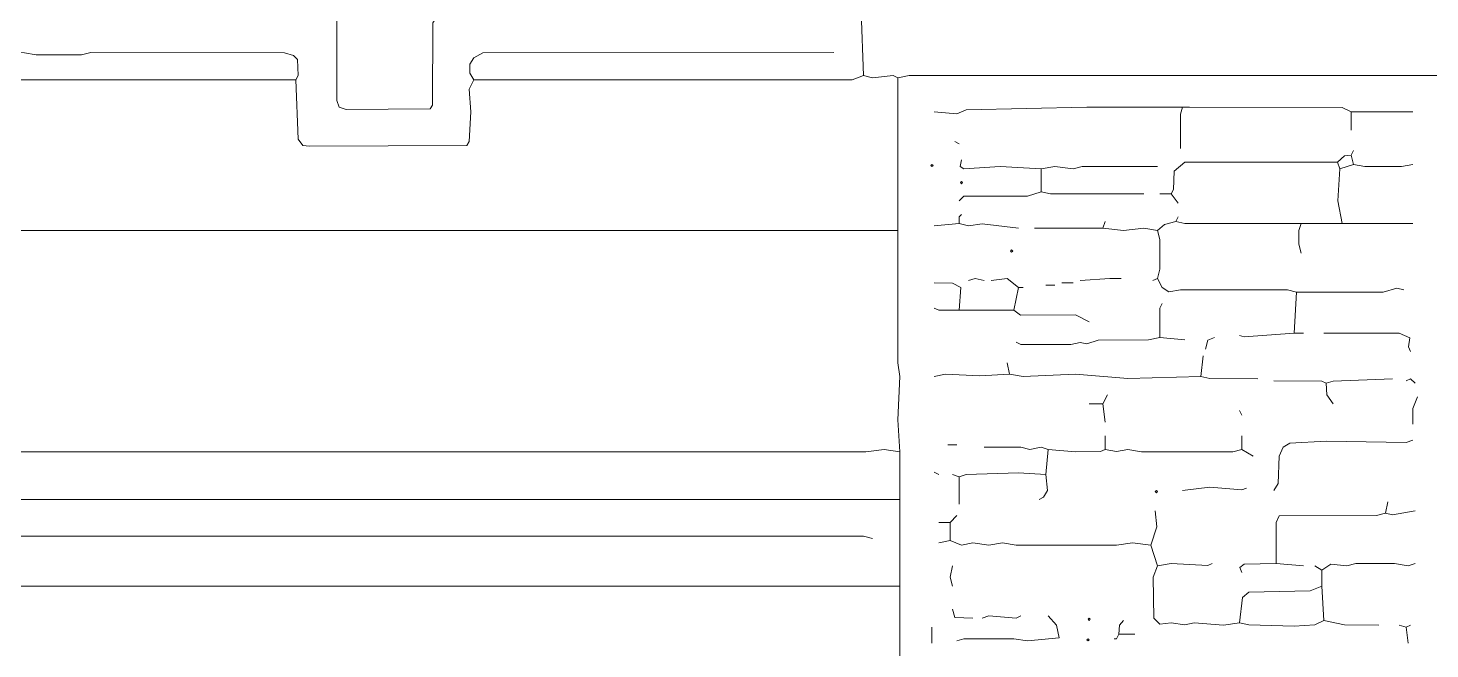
# Model space of a CAD drawing. Header units: millimetres. Extents: x 11 to 20000, y -4 to 8232.
# Drawn here: x 8098 to 10417, y 5503 to 6530 of the extents above; entities that cross this region are included whole.
import ezdxf

# ---------------------------------------------------------------- set-up
doc = ezdxf.new("R2010")
doc.units = ezdxf.units.MM
doc.layers.add('ARCHITECTURE', color=7, linetype='Continuous', lineweight=13, true_color=0x000000)
doc.layers.add('MASONRY_AND_ARCH', color=7, linetype='Continuous', lineweight=13, true_color=0x000000)

msp = doc.modelspace()

# ---------------------------------------------------------------- linework, layer by layer
at = {"layer": 'ARCHITECTURE', "color": 7, "lineweight": 13, "true_color": 0x000000}
for points in [[(8951.7345, 6561.08597), (8940.42138, 6557.32206), (8789.59276, 6557.16719), (8774.51561, 6549.62545), (8767.12296, 6538.46154), (8766.81369, 6402.72149), (8763.04321, 6396.37771), (8623.6793, 6395.18009), (8612.5224, 6399.09876), (8608.60419, 6410.25633), (8608.44887, 6542.23201), (8603.77036, 6553.38982), (8597.27885, 6557.16063), (7982.65554, 6557.3155)], [(9479.63801, 6451.73462), (9475.86821, 6557.3155)], [(8024.13179, 6489.44186), (8092.00509, 6489.29367), (8110.85973, 6485.67127), (8186.27545, 6485.81946), (8201.35747, 6489.43529), (8521.86934, 6489.29367), (8536.94661, 6484.47342), (8543.29038, 6478.12308), (8544.34672, 6451.74118), (8540.72398, 6444.19299)], [(9430.61934, 6489.44186), (8849.92364, 6489.2871), (8834.99005, 6480.85068), (8828.35633, 6470.58824), (8828.35633, 6455.50554), (8834.84163, 6444.19299)], [(9479.63801, 6451.73462), (9460.78337, 6444.19955), (8834.84163, 6444.19299)], [(9479.63801, 6451.73462), (9494.72002, 6447.97036), (9528.65181, 6451.58654), (9536.1991, 6447.9638)], [(9536.1991, 6447.9638), (9555.05373, 6451.73462), (10437.40667, 6451.7345), (10448.71889, 6451.7345)], [(8016.59219, 6440.4224), (8042.98643, 6444.18643), (8540.72398, 6444.19299)], [(8540.72398, 6444.19299), (8544.6491, 6346.15385), (8552.0431, 6336.04615), (8563.34842, 6334.84163), (8823.37477, 6336.04615), (8827.14593, 6342.38959), (8829.87319, 6391.40271), (8827.44762, 6429.11018), (8834.84163, 6444.19299)], [(7948.71889, 6195.32421), (9536.1991, 6195.32421)], [(9539.96889, 5829.56267), (9513.57466, 5833.33326), (9483.40781, 5829.56923), (8050.52885, 5829.56923), (8031.67421, 5833.32014), (8016.59219, 5829.71086), (7948.71889, 5829.56267)], [(7948.71889, 5750.37715), (9539.96889, 5750.37715)], [(7997.73756, 5690.04525), (9479.63801, 5690.03869), (9494.72002, 5686.27443)], [(9539.96889, 5607.08857), (7948.71799, 5607.08857)]]:
    msp.add_lwpolyline(points, dxfattribs=at)
at = {"layer": 'MASONRY_AND_ARCH', "color": 7, "lineweight": 13, "true_color": 0x000000}
for points in [[(9536.1991, 6447.9638), (9536.1991, 6195.32421)], [(10007.54242, 6398.94423), (9996.2302, 6398.94423), (9868.02319, 6398.94423), (9849.17138, 6398.94423), (9649.32127, 6395.01889), (9634.23925, 6387.93462), (9596.52998, 6391.40271)], [(10003.7698, 6331.07081), (10003.91821, 6387.62534), (10007.54242, 6398.94423)], [(10007.54242, 6398.94423), (10018.85464, 6398.94423), (10271.49321, 6398.93756), (10286.57523, 6391.40271)], [(10388.38518, 6391.40271), (10286.57523, 6391.40271)], [(10286.57523, 6361.23688), (10286.57523, 6391.40271)], [(9638.00905, 6338.61244), (9630.46663, 6342.38303)], [(9773.75566, 6297.13416), (9705.88235, 6300.90498), (9645.55633, 6297.2888), (9639.36233, 6301.05962), (9641.77885, 6312.21719)], [(10263.95079, 6308.44638), (10011.31222, 6308.29163), (9993.66244, 6293.36357), (9992.31052, 6263.20407), (9988.68778, 6255.65611)], [(10286.57523, 6319.7586), (10275.26301, 6318.55441), (10263.95079, 6308.44638)], [(10267.72342, 6297.13416), (10263.95079, 6308.44638)], [(10286.57523, 6319.7586), (10290.34785, 6327.30023)], [(10286.57523, 6319.7586), (10290.34785, 6304.67579)], [(9966.06335, 6300.90498), (9841.62896, 6300.89842), (9826.54695, 6297.2888), (9796.38009, 6300.89842), (9773.75566, 6297.13416)], [(9773.75566, 6259.42692), (9773.75566, 6297.13416)], [(10267.72342, 6297.13416), (10264.09921, 6244.34389), (10271.49321, 6206.63654)], [(10267.72342, 6297.13416), (10290.34785, 6304.67579)], [(10388.38518, 6304.67579), (10369.53337, 6300.90498), (10309.19966, 6301.05305), (10290.34785, 6304.67579)], [(9638.00905, 6244.34389), (9645.69853, 6252.18145), (9751.13122, 6252.03337), (9773.75566, 6259.42692)], [(9773.75566, 6259.42692), (9788.83767, 6255.66267), (9943.43891, 6255.65611)], [(9969.83314, 6255.65611), (9988.68778, 6255.65611)], [(9988.68778, 6255.65611), (10000, 6240.57308)], [(9641.77885, 6221.71946), (9638.00905, 6217.94864), (9638.00905, 6206.63643)], [(9996.2302, 6210.40724), (10000, 6217.94864)], [(9539.96889, 5829.56267), (9536.20532, 5882.35294), (9539.96889, 5953.99706), (9536.20532, 5976.62149), (9536.1991, 6195.32421)], [(9596.52998, 6202.86584), (9638.00905, 6206.63643)], [(9638.00905, 6206.63643), (9653.09106, 6203.02059), (9675.7155, 6206.48824), (9736.04921, 6199.09502)], [(9875.56561, 6199.09502), (9762.44344, 6199.09502)], [(9875.56561, 6199.09502), (9879.33541, 6210.40724)], [(9875.56561, 6199.09502), (9909.50226, 6195.33733), (9943.43891, 6198.94695), (9966.06335, 6195.32421)], [(9996.2302, 6210.40724), (9977.37557, 6205.43224), (9966.06335, 6195.32421)], [(9966.06335, 6116.13869), (9969.83314, 6131.22172), (9969.68609, 6180.2414), (9966.06335, 6195.32421)], [(9996.2302, 6210.40724), (10011.31222, 6206.63654), (10192.30769, 6206.63654), (10203.61991, 6206.63654)], [(10203.61991, 6157.61697), (10199.85011, 6172.69977), (10199.99717, 6195.31765), (10203.61991, 6206.63654)], [(10271.49321, 6206.63654), (10263.94593, 6206.63654), (10211.16719, 6206.63654), (10203.61991, 6206.63654)], [(10388.38518, 6206.63654), (10373.30317, 6206.63654), (10282.80543, 6206.63654), (10271.49321, 6206.63654)], [(9596.52998, 6108.59729), (9626.69683, 6108.44921), (9640.57545, 6100.90781), (9638.00905, 6063.34842)], [(9679.48812, 6112.3681), (9664.40328, 6115.98394), (9653.09106, 6112.3681)], [(9690.80034, 6112.3681), (9717.19457, 6115.98394), (9736.04921, 6101.05588)], [(9736.04921, 6101.05588), (9728.50679, 6063.34842)], [(9743.5888, 6101.05588), (9736.04921, 6101.05588)], [(9781.29808, 6104.82647), (9796.38009, 6104.82647)], [(9807.69231, 6108.59729), (9826.54695, 6108.59729)], [(9905.73247, 6116.13869), (9894.42025, 6116.13869), (9886.87783, 6116.13869), (9837.85916, 6112.3681)], [(9966.06335, 6116.13869), (9958.52093, 6112.3681)], [(9966.06335, 6116.13869), (9973.75283, 6101.06244), (9984.91799, 6093.67545), (10003.7698, 6097.27851), (10180.99548, 6097.28507), (10196.07749, 6093.51425)], [(10373.30317, 6097.28507), (10361.99095, 6099.85803), (10339.36652, 6093.52081), (10196.07749, 6093.51425)], [(10196.07749, 6093.51425), (10192.30769, 6025.64095)], [(9596.52998, 6067.11923), (9604.0793, 6063.49649), (9638.00905, 6063.34842)], [(9728.50679, 6063.34842), (9638.00905, 6063.34842)], [(9852.94118, 6044.4948), (9830.31674, 6055.65894), (9739.3681, 6055.51086), (9728.50679, 6063.34842)], [(9969.83314, 6018.09955), (9969.98156, 6067.11267), (9973.60577, 6074.66063)], [(9969.83314, 6018.09955), (9950.98133, 6014.47681), (9868.02319, 6014.18054), (9849.17138, 6007.98529), (9837.85916, 6010.26233), (9822.77432, 6006.79389), (9739.8259, 6006.93541), (9732.27658, 6010.55814)], [(9969.83314, 6018.09955), (10011.31222, 6014.32873)], [(10060.33088, 6018.09955), (10049.38812, 6013.96686), (10045.24887, 5999.24593)], [(10101.80995, 6021.87036), (10109.35724, 6019.29717), (10192.30769, 6025.64095)], [(10192.30769, 6025.64095), (10207.38971, 6025.64095)], [(10241.32636, 6025.64095), (10365.76075, 6025.49276), (10383.2621, 6017.94491), (10380.99887, 6003.02308), (10384.61538, 5995.47511)], [(10037.70645, 5953.99706), (10041.47907, 5987.93371)], [(9717.19457, 5976.62149), (9720.96437, 5957.76765)], [(9596.52998, 5953.99706), (9615.38462, 5957.76109), (9671.9457, 5955.04695), (9720.96437, 5957.76765)], [(10037.70645, 5953.99706), (9917.04468, 5950.38088), (9830.31674, 5957.61946), (9743.5888, 5953.99706), (9720.96437, 5957.76765)], [(10131.97681, 5950.22624), (10052.79129, 5950.37432), (10037.70645, 5953.99706)], [(10158.37104, 5946.45543), (10237.54966, 5946.30724), (10245.09898, 5942.68484)], [(10245.09898, 5942.68484), (10256.4112, 5946.30724), (10354.44853, 5950.22624)], [(10256.4112, 5908.74819), (10246.15464, 5923.831), (10245.09898, 5942.68484)], [(10392.15781, 5942.68484), (10384.61538, 5950.22624), (10377.07296, 5946.45543)], [(9875.56561, 5908.74819), (9883.10803, 5923.831)], [(10395.9276, 5920.06041), (10388.5336, 5901.20656), (10388.38518, 5874.81154)], [(9875.56561, 5908.74819), (9852.94118, 5908.74819)], [(9875.56561, 5908.74819), (9879.33541, 5878.58213)], [(10105.57975, 5889.89434), (10101.80995, 5897.43597)], [(9879.33541, 5833.33326), (9879.33541, 5855.95769)], [(10105.57975, 5833.33326), (10105.57975, 5855.95769)], [(10388.38518, 5848.41629), (10377.07296, 5844.65204), (10245.09898, 5847.21867), (10184.76527, 5843.58903), (10173.60837, 5836.956), (10166.96222, 5822.02104), (10165.75814, 5776.77251), (10158.37104, 5765.45995)], [(9539.96889, 5829.56267), (9539.96889, 5750.37715)], [(9619.15441, 5840.87489), (9634.23925, 5840.87489)], [(9679.48812, 5837.10407), (9739.819, 5836.956), (9754.90102, 5833.33982), (9773.75566, 5836.80792), (9785.06787, 5833.33326)], [(9781.29808, 5791.8552), (9785.06787, 5833.33326)], [(9785.06787, 5833.33326), (9830.31674, 5829.56267), (9871.78824, 5829.71086), (9879.33541, 5833.33326)], [(10105.57975, 5833.33326), (10090.49774, 5829.56267), (9939.66912, 5829.56923), (9917.04468, 5833.33326), (9898.19005, 5829.85894), (9879.33541, 5833.33326)], [(10105.57975, 5833.33326), (10124.43439, 5822.02104)], [(9596.52998, 5795.62602), (9604.0724, 5791.8552)], [(9626.69683, 5791.8552), (9638.00905, 5788.08439)], [(9781.29808, 5791.8552), (9736.04921, 5794.42851), (9649.32127, 5791.70713), (9638.00905, 5788.08439)], [(9638.00905, 5742.83552), (9638.00905, 5788.08439)], [(9781.29808, 5791.8552), (9784.01154, 5765.45995), (9777.38462, 5754.30238), (9769.98586, 5750.37715)], [(10007.54242, 5765.45995), (10052.79129, 5770.90238), (10105.57489, 5766.65747), (10113.12217, 5769.23077)], [(9539.96889, 5607.08857), (9539.96889, 5750.37715)], [(9954.75113, 5674.96222), (9964.86538, 5705.12828), (9962.29355, 5731.5233)], [(10346.90894, 5746.60633), (10343.13631, 5727.75271)], [(10343.13631, 5727.75271), (10354.44853, 5725.17952), (10392.15781, 5731.5233)], [(9622.92704, 5712.66968), (9604.0724, 5712.66968)], [(9634.23925, 5723.9819), (9622.92704, 5712.66968)], [(9622.92704, 5712.66968), (9622.92704, 5682.50385)], [(10343.13631, 5727.75271), (10328.0543, 5723.98846), (10166.96912, 5723.60667), (10162.28925, 5712.67274), (10162.14084, 5644.79638)], [(9604.0724, 5678.73303), (9622.92704, 5682.50385)], [(9954.75113, 5674.96222), (9924.58428, 5678.72647), (9898.19005, 5674.96222), (9732.27658, 5674.96878), (9709.65215, 5678.73303), (9687.02771, 5675.11686), (9660.63348, 5678.72647), (9641.77885, 5674.97534), (9622.92704, 5682.50385)], [(9966.06335, 5641.02557), (9954.75113, 5674.96222)], [(9626.69683, 5607.08857), (9622.92704, 5622.17195), (9626.69683, 5641.02557)], [(9966.06335, 5641.02557), (9958.66934, 5622.17195), (9959.72579, 5554.29864), (9969.83314, 5544.19717), (9988.68778, 5546.6026), (10011.31222, 5543.1345), (10026.39423, 5546.74446), (10075.41572, 5542.99265), (10101.80995, 5546.75758)], [(9966.06335, 5641.02557), (9988.68778, 5644.78982), (10049.0138, 5641.1802), (10056.56109, 5644.79638)], [(10105.57975, 5629.71335), (10102.32636, 5638.0905), (10109.28744, 5643.66267), (10162.14084, 5644.79638)], [(10162.14084, 5644.79638), (10207.38971, 5641.02557)], [(10226.24434, 5641.02557), (10237.55656, 5633.48416)], [(10237.55656, 5633.48416), (10252.63857, 5643.59186), (10279.03563, 5641.03213), (10294.11765, 5644.6483), (10358.22115, 5644.78982), (10380.84559, 5641.03213), (10392.15781, 5644.79638)], [(10237.55656, 5633.48416), (10237.55656, 5607.08857)], [(9539.96889, 5607.08857), (9539.96889, 2820.51256)], [(10101.80995, 5546.75758), (10106.78462, 5588.23529), (10116.89197, 5597.29355), (10218.70192, 5599.69559), (10237.55656, 5607.08857)], [(10237.55656, 5607.08857), (10241.32636, 5550.52749)], [(9660.63348, 5554.29864), (9630.62195, 5555.50317), (9626.69683, 5569.38201)], [(9634.23925, 5516.59084), (9645.55147, 5520.35577), (9728.50679, 5520.35577), (9751.13122, 5516.59774), (9803.40464, 5521.56652), (9798.94649, 5542.98643), (9785.06787, 5558.0698)], [(9675.7155, 5554.29864), (9687.02771, 5558.0629), (9732.27172, 5554.44672), (9739.819, 5558.0698)], [(9909.50226, 5550.52749), (9903.15848, 5542.9802), (9901.95984, 5527.90305)], [(10101.80995, 5546.75758), (10116.89197, 5543.1345), (10192.30769, 5541.31482), (10226.24434, 5543.1345), (10241.32636, 5550.52749)], [(10331.8241, 5542.98643), (10275.26301, 5543.1345), (10241.32636, 5550.52749)], [(10377.07296, 5539.21527), (10365.76075, 5542.98643)], [(10384.61538, 5542.98643), (10377.07296, 5539.21527)], [(9592.76018, 5539.21527), (9592.76018, 5512.82093)], [(9894.42025, 5520.36199), (9898.19005, 5520.36199), (9901.95984, 5527.90305)], [(9928.3569, 5527.90305), (9901.95984, 5527.90305)], [(10377.07296, 5539.21527), (10380.84559, 5512.82093)]]:
    msp.add_lwpolyline(points, dxfattribs=at)
for points in [[(9590.87477, 6302.79038), (9592.76018, 6304.67568), (9594.64559, 6302.79038), (9592.76018, 6300.90498)], [(9639.89446, 6274.50984), (9641.77975, 6276.39514), (9643.66516, 6274.50984), (9641.77975, 6272.62443)], [(9722.85068, 6161.38767), (9724.73609, 6163.27296), (9726.62138, 6161.38767), (9724.73609, 6159.50226)], [(9962.29265, 5763.57466), (9964.17794, 5765.46007), (9966.06335, 5763.57466), (9964.17794, 5761.68925)], [(9851.05577, 5552.41324), (9852.94118, 5554.29864), (9854.82658, 5552.41324), (9852.94118, 5550.52794)], [(9849.17048, 5518.47658), (9851.05577, 5520.36199), (9852.94118, 5518.47658), (9851.05577, 5516.59129)]]:
    msp.add_lwpolyline(points, close=True, dxfattribs=at)

doc.saveas('drawing.dxf')
